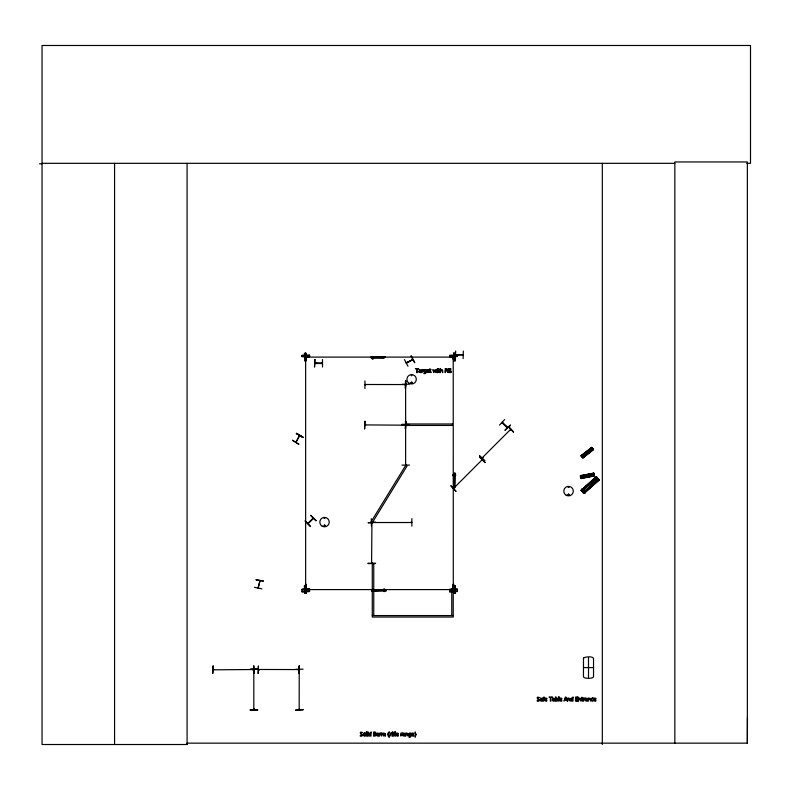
<?xml version="1.0" encoding="UTF-8"?>
<svg xmlns="http://www.w3.org/2000/svg" width="790" height="790" viewBox="0 0 790 790"><rect width="100%" height="100%" fill="white"/><g stroke="black" fill="none" stroke-linecap="round" stroke-linejoin="round"><path stroke-width="1.19" d="M746.807 163.323L750.5 163.323L750.5 45.484L42.048 45.484L42.048 744.516L187.191 744.516L187.092 743.153L747.35 743.153L747.458 717.873M406.356 363.163L413.042 359.559L406.297 362.669M452.868 475.639L452.868 474.869M452.966 475.689L452.976 474.81M453.5 475.669L453.5 474.839M453.855 475.629L453.855 474.889M455 475.57L455 474.741M455.524 475.6L455.524 474.721M455.623 475.541L455.632 474.77M259.94 580.867L258.004 588.007M455.435 358.522L455.672 350.977M455.761 354.917L463.157 354.75L455.761 354.957M463.138 358.66L463.325 351.106M305.602 588.135C306.974 588.688 304.94 577.678 305.641 589.123M305.987 588.125L305.908 589.113M453.292 589.123L453.549 583.869L453.263 588.481M453.638 588.125L453.559 589.113M305.602 584.857L305.947 584.847M453.253 584.857L453.588 584.847M305.562 357.12L305.641 356.626M453.292 356.626L453.302 359.272L453.559 356.616M305.602 357.12L306.619 357.179M305.572 358.779L305.621 358.946M502.815 422.828L502.203 422.295M506.943 427.262L507.654 427.479M506.864 427.133L507.585 427.351M253.797 708.897L254.064 709.736M371.586 562.5L371.962 563.013M405.556 384.977L405.912 384.394M405.961 465.014L405.912 464.352L405.892 465.093M324.127 518.072L324.878 518.388L324.196 517.993M325.036 525.626C323.051 526.654 325.352 524.669 324.641 525.192M325.204 525.626C323.12 527.996 324.502 522.852 325.154 525.992M384.059 357.475L385.066 357.208M411.116 382.696C412.271 384.691 411.916 380.859 411.225 383.051M568.958 487.203L568.148 487.312L568.909 487.104M568.03 494.649C569.551 493.266 568.524 495.992 568.158 494.876M253.807 709.736L253.797 708.976L254.103 709.578M299.509 670.048L299.469 669.387M299.163 709.055L299.213 709.736M371.606 563.132L371.922 522.832L371.586 523.434M405.586 384.454L405.932 384.977M405.586 424.042L405.556 425.356M256.079 579.85L263.544 581.075L256.088 579.801M259.979 580.699L258.271 587.987M261.816 588.856L254.429 587.276M454.833 473.2L454.497 474.02M451.288 371.942C446.083 367.202 454.418 370.095 449.51 368.634A1.274 1.274 0 0 0 448.908 369.058C448.394 371.735 453.618 371.448 448.671 372.376L450.31 372.663L451.288 371.942A1.195 1.195 0 0 0 451.337 371.132M362.669 735.401C357.475 730.671 365.81 733.564 360.892 732.103A1.274 1.274 0 0 0 360.299 732.518C359.776 735.204 365 734.917 360.052 735.846L361.702 736.132L362.669 735.401A1.195 1.195 0 0 0 362.719 734.601M539.58 700.424C534.386 695.684 542.72 698.587 537.802 697.126A1.274 1.274 0 0 0 537.21 697.54C536.687 700.226 541.91 699.93 536.963 700.858L538.612 701.145L539.58 700.424A1.195 1.195 0 0 0 539.629 699.624M299.637 435.803L296.013 442.272M454.378 487.983L453.816 488.556M510.893 429.612L510.478 430.046M307.784 523.484L313.126 518.151M305.908 359.016L305.908 356.863M451.307 356.803L453.638 357.159L453.223 356.803L453.292 588.629L453.292 584.373M569.175 495.014C568.287 492.239 567.595 496.288 568.889 495.241M299.509 709.716L299.509 708.916L299.173 709.578M405.398 384.809L404.717 384.473M252.899 669.91L253.58 669.564L252.741 669.564M314.934 363.173L315.773 363.173M302.827 437.403L296.447 433.345L302.856 437.364M482.818 457.637L482.186 457.854L510.577 429.404M481.574 460.294L482.354 459.958M313.255 518.428L307.952 523.691L313.383 518.378M365.731 384.809L364.97 384.809L365.651 384.849M365.128 425.218L365.651 425.218M253.472 669.535L213.152 669.821L213.991 669.555M371.488 522.259L372.1 522.555M372.149 522.545L371.498 522.526L411.837 522.526L411.156 522.23M258.715 669.486L298.985 669.564M298.887 669.851L298.225 669.831M322.438 363.489L315.091 363.133M321.797 363.133L322.478 363.173M502.568 423.006L502.015 422.482L507.328 427.627M504.652 419.589L499.497 425.109M510.449 425.158L504.938 430.343L510.468 425.178M450.991 485.791L456.067 491.4L450.922 485.87M482.848 457.588L482.315 458.091M454.171 487.756L453.638 488.299L482.078 459.82M481.584 460.363L482.117 459.829M484.912 460.649L479.461 455.425M305.207 520.906L310.282 526.515M316.188 520.61L310.825 515.297M596.332 476.686L581.055 490.284L583.978 493.533L599.235 479.915L596.332 476.686L581.124 490.353M581.252 490.511L596.519 476.903M582.289 489.859L596.657 477.061L581.46 490.718M582.457 490.047L595.976 478.108M596.983 477.427L581.717 491.025L597.013 477.456M582.783 490.412L596.302 478.464L582.842 490.481M582.141 491.479L582.911 492.338M584.008 491.755L597.526 479.807M583.267 492.733L598.534 479.135L583.316 492.792M583.474 492.97L597.793 480.113M597.951 480.29L583.583 493.098L598.909 479.56M583.751 493.286L599.047 479.708M583.909 493.464L599.185 479.866M371.922 563.092L371.962 562.49M254.064 709.657L254.143 709.055M299.469 709.657L299.509 709.055M581.134 455.879L591.868 447.466M581.163 455.919L591.987 447.614M581.272 456.057L592.056 447.703M581.45 456.284L592.154 447.831M581.539 456.393L592.283 447.999L581.578 456.442M581.697 456.581L582.171 457.183M582.408 457.479L593.112 449.026M582.497 457.588L593.25 449.204M593.349 449.332L582.694 457.854L593.448 449.451M404.45 359.578L407.996 366.244M411.086 355.984L414.681 362.62M406.277 363.025L413.002 359.48M305.987 357.11L306.609 356.764M306.036 589.32L309.107 589.577L306.046 589.587M308.742 357.129L306.332 357.1M451.317 589.626L450.735 589.33L453.806 589.587M507.427 427.726L501.907 422.531L507.358 427.706M592.253 698.064L591.256 698.923L591.374 700.562A1.155 1.155 0 0 0 591.987 701.076C595.946 701.51 588.214 699.298 593.428 698.271L592.253 698.064A1.639 1.639 0 0 1 593.023 698.103M371.804 590.861L372.485 590.683M365.651 424.882L365.128 424.842M298.185 669.515L298.877 669.535M593.774 473.269L580.383 475.886L593.794 473.407M580.423 476.084L593.823 473.566M580.472 476.34L593.863 473.753L580.502 476.498M580.522 476.568L593.902 473.951M580.561 476.745L580.709 477.496M594.169 475.234L580.788 477.901L594.208 475.442M580.848 478.177L594.238 475.61M580.877 478.355L594.287 475.876M295.993 442.143L299.42 435.497M502.252 422.344L507.585 427.469M453.233 589.626L453.796 589.32M301.997 589.37L309.552 589.073M301.997 589.597L309.552 589.291M302.007 589.923L309.552 589.617M302.007 591.67L309.552 591.364M449.648 589.37L457.203 588.965L457.203 591.582L449.648 591.888L449.648 589.261M449.648 589.597L457.203 589.291M449.648 589.923L457.203 589.617M449.648 591.67L457.203 591.364M301.997 355.48L309.552 355.332M301.997 356.359L309.552 356.211M301.997 356.527L309.552 356.379M449.648 355.48L457.193 355.332M449.648 356.359L457.193 356.211M449.648 356.527L457.203 356.379M364.95 380.908L364.891 388.453M365.731 384.542L365.019 384.493L405.398 384.552L404.638 384.819M401.982 384.325L409.536 384.167M409.536 424.546L401.982 424.279L401.982 425.168L405.398 425.178L365.049 424.921M401.982 424.852L405.319 424.921M401.982 425.129L405.221 425.109M401.982 465.122L409.536 465.093M375.566 522.338L368.022 522.773L375.566 522.308M411.077 522.269L411.679 522.18M371.438 526.17L371.28 518.615M411.867 526.17L411.867 518.615M368.022 563.201L375.576 563.26M368.022 563.586L375.576 563.537M213.132 665.921L212.757 673.475L213.112 665.921M253.975 665.911L253.985 673.465M213.231 669.564L213.912 669.555M295.569 669.318L303.113 669.179M258.162 673.475L258.429 665.921L258.202 673.475M257.708 709.716L250.163 709.864M250.163 710.141L257.718 710.101M39.5 163.806L42.048 163.797M453.717 353.199L455.247 353.189L455.425 360.744L453.885 360.744L453.717 353.199L453.954 360.744M306.322 356.843L308.811 356.833M451.021 356.843L453.509 356.843L453.559 359.016M451.021 357.11L453.519 357.1L306.283 357.1M304.594 360.744L306.125 360.744L305.947 353.199L304.417 353.199L304.723 360.744M305.947 585.676L304.417 585.676L304.594 593.231L306.125 593.231L305.888 585.676M306.322 589.32L308.811 589.32M306.332 589.587L308.821 589.577M451.021 589.33L453.509 589.32M451.021 589.587L453.519 589.587L306.283 589.587M453.885 593.231L455.425 593.221L455.247 585.676L453.717 585.676L453.954 593.231M42.048 163.323L674.838 163.323M322.478 359.529L322.537 367.083M315.012 363.173L322.32 363.133M314.904 363.519L322.498 363.519M372.278 615.568L453.233 615.568M583.464 667.58L593.527 667.58M372.149 356.517L373.038 356.517M372.179 357.041L372.999 357.041M372.278 358.541L373.107 358.541M372.248 359.065L373.127 359.065M383.743 588.994L384.631 589.004M383.772 589.518L384.592 589.528M383.871 591.019L384.7 591.029M383.841 591.542L384.72 591.552M451.317 357.189L450.735 356.843L453.796 356.843M364.684 733.031L364.111 733.031A1.195 1.195 0 0 0 363.43 733.416L363.262 735.51L364.684 736.132A1.185 1.185 0 0 0 365.365 735.747L365.365 733.416M411.797 382.123C408.953 383.328 414.059 383.901 411.61 382.153M454.546 486.778L453.835 486.689L453.924 474.138L454.586 474.138L454.833 487.628M370.638 357.208L371.458 357.534M386.241 590.861L385.411 590.525M411.402 375.744L411.817 375.023L411.343 375.645M296.428 433.374L303.014 437.068M296.299 433.621L302.876 437.314M582.566 491.548L582.902 491.933L583.198 491.044M299.183 709.637L299.213 669.387M508.158 426.719L513.569 431.992M479.649 457.134L485.021 462.436M310.628 515.495L315.96 520.837M305.137 520.985L310.51 526.288M594.969 478.286L597.487 481.1M593.942 479.204L596.45 482.028M592.391 480.587L594.9 483.401M591.009 481.811L593.517 484.625M589.458 483.194L591.967 486.008M582.813 489.119L585.331 491.933M581.954 489.04L585.301 492.802M581.835 489.148L585.183 492.911M590.782 448.325L592.332 450.3M590.051 448.888L591.611 450.873M588.965 449.747L590.525 451.722M587.997 450.507L589.557 452.482M586.911 451.367L588.471 453.341M582.25 455.04L583.8 457.015M583.751 457.588L581.677 454.951L583.672 457.647M411.185 355.935L414.691 362.62M592.411 473.536L592.895 476.005M591.503 473.714L591.987 476.182M590.15 473.98L590.634 476.449M588.945 474.217L589.419 476.686M587.582 474.474L588.066 476.953M581.756 475.62L582.24 478.088M581.292 475.284L581.934 478.572M455.119 353.189L455.297 360.744M454.092 353.189L454.27 360.744M453.904 353.199L454.082 360.744M455.119 585.676L455.297 593.221M454.092 585.676L454.27 593.231M453.904 585.676L454.082 593.231M305.76 353.199L306.066 360.744M305.572 353.199L305.74 360.744M305.76 585.676L305.937 593.231M305.572 585.676L305.74 593.231M304.545 585.676L304.723 593.231M405.477 380.908L405.477 388.453M405.477 421.277L405.527 428.822M405.625 465.014L405.625 384.375M371.665 522.832L371.665 523.513M299.064 665.921L299.114 673.465M253.659 665.921L253.709 673.465M453.292 356.873L453.292 359.025M305.651 359.025L305.641 356.873L305.641 588.629L305.641 584.373M453.549 584.353L453.559 588.619M305.908 584.353L305.908 588.619M747.35 743.153L747.35 161.96L674.838 161.96L674.838 743.153M602.316 163.323L602.316 744.516M588.501 657.517L588.501 677.652M451.762 615.568L451.762 590.407L453.233 590.407L453.233 617.039L372.278 617.039L372.278 590.407L373.749 590.407L373.749 615.568M253.807 669.387L253.807 709.657M187.082 163.323L187.082 744.516M114.57 163.323L114.57 744.516M364.536 733.031A1.195 1.195 0 0 1 365.227 733.426M371.577 357.455L371.567 358.117L384.118 358.206L384.128 357.544L371.577 357.455M372.752 589.863L372.692 590.683L385.303 590.614L385.303 589.952L372.752 589.863M387.86 734.147L388.423 736.616L389.46 737.179L388.532 735.757A3.357 3.357 0 0 1 388.315 734.552L388.532 733.327A3.555 3.555 0 0 1 389.045 732.389L389.46 731.915L388.423 732.488L387.86 734.147M416.132 734.552L415.135 737.179C415.441 736.991 415.422 732.093 415.135 731.915L416.132 734.552M557.483 699.594C556.101 703.288 555.943 695.96 557.483 699.594M426.067 372.278L425.553 373.551L423.845 373.621C428.694 372.268 420.586 372.841 424.576 369.562A1.343 1.343 0 0 1 425.563 369.75L426.067 369.621L426.067 372.278M411.067 735.737L410.553 737.011L408.845 737.08C413.693 735.737 405.586 736.3 409.576 733.031A1.343 1.343 0 0 1 410.563 733.219L411.067 733.09L411.067 735.737M393.321 732.735L393.301 736.082L393.805 736.082L393.805 733.505L394.625 733.09C393.331 733.14 395.543 730.711 393.321 732.735M543.125 697.758L543.115 701.095L543.619 701.095L543.619 698.528L544.438 698.103C543.145 698.163 545.357 695.733 543.125 697.758M557.997 699.555L557.246 701.076L555.489 701.095L555.489 696.928L555.992 696.928C554.856 699.318 558.412 696.987 557.997 699.555M368.575 734.236L369.019 735.934L371.063 736.082L371.063 731.915L370.559 733.209A1.363 1.363 0 0 0 369.562 733.031A1.175 1.175 0 0 0 368.93 733.426L368.575 734.236M376.553 734.256C375.526 737.277 381.126 735.312 378.025 735.707C375.043 734.838 381.728 733.861 377.62 733.031A1.234 1.234 0 0 0 376.909 733.436L376.553 734.256M396.067 734.256C395.04 737.277 400.639 735.312 397.548 735.707C394.556 734.838 401.241 733.861 397.133 733.031A1.234 1.234 0 0 0 396.432 733.436L396.067 734.256M426.61 370.787C425.583 373.818 431.192 371.843 428.091 372.248C425.109 371.369 431.794 370.392 427.676 369.562A1.234 1.234 0 0 0 426.975 369.977L426.61 370.787M411.62 734.256C410.583 737.277 416.192 735.312 413.091 735.707C410.109 734.838 416.794 733.861 412.686 733.031A1.234 1.234 0 0 0 411.975 733.436L411.62 734.256M544.626 699.278C543.589 702.3 549.198 700.335 546.097 700.73C543.115 699.861 549.801 698.883 545.692 698.054A1.234 1.234 0 0 0 544.981 698.459L544.626 699.278M559.596 699.278C558.57 702.3 564.159 700.335 561.068 700.73C558.086 699.861 564.771 698.883 560.663 698.054A1.234 1.234 0 0 0 559.952 698.459L559.596 699.278M570.548 699.259L570.992 700.957L573.027 701.095L573.027 696.928L572.523 698.232A1.363 1.363 0 0 0 571.535 698.054A1.175 1.175 0 0 0 570.903 698.439L570.548 699.259M593.705 699.278C592.678 702.3 598.277 700.335 595.186 700.73C592.204 699.861 598.889 698.883 594.771 698.054A1.234 1.234 0 0 0 594.07 698.459L593.705 699.278M375.694 734.878L374.075 735.628L374.075 734.157L375.694 734.878M376.247 734.858L375.596 735.905L373.542 736.082L373.542 732.093C376.87 731.293 375.24 733.673 376.247 734.858M363.627 734.078C364.002 738.709 366.481 731.678 363.627 734.078M369.128 734.107C369.483 738.561 371.646 731.629 369.128 734.107M571.091 699.13C571.456 703.584 573.619 696.652 571.091 699.13M418.73 371.458L418.7 371.744A1.027 1.027 0 0 0 418.858 372.297L421.08 372.613L420.902 369.918L418.947 369.69L420.576 370.648L418.73 371.458M402.653 734.927L402.624 735.214A1.027 1.027 0 0 0 402.772 735.757L405.003 736.082L404.816 733.377L402.861 733.15L404.5 734.107L402.653 734.927M540.005 699.94L539.975 700.236A1.027 1.027 0 0 0 540.133 700.779L542.355 701.095L542.167 698.399L540.212 698.172L541.851 699.13L540.005 699.94M552.437 699.94L552.408 700.236A1.027 1.027 0 0 0 552.556 700.779L554.787 701.095L554.6 698.399L552.644 698.172L554.284 699.13L552.437 699.94M585.242 699.94L585.212 700.236A1.027 1.027 0 0 0 585.37 700.779L587.592 701.095L587.414 698.399L585.459 698.172L587.088 699.13L585.242 699.94M424.131 370.619C424.526 374.845 426.62 368.229 424.131 370.619M409.131 734.078C409.536 738.314 411.63 731.698 409.131 734.078M583.494 658.06L583.464 676.912C584.077 678.827 592.915 678.827 593.527 676.912L593.527 658.248C592.47 656.056 584.995 656.707 583.494 658.06M419.253 371.507L420.013 372.209L420.576 371.043L419.253 371.507M403.176 734.976L403.937 735.678L404.5 734.512L403.176 734.976M540.528 699.999L541.288 700.69L541.851 699.535L540.528 699.999M552.951 699.999L553.721 700.69L554.284 699.535L552.951 699.999M585.765 699.999L586.526 700.69L587.088 699.535L585.765 699.999M375.507 733.071L374.075 733.712L374.075 732.547L375.507 733.071M590.693 483.648C591.532 486.907 593.31 481.535 590.693 483.648M587.977 475.402C588.511 477.575 589.735 474.01 587.977 475.402M436.357 369.621L435.853 371.942L435.132 369.621L434.006 371.942L432.95 369.621L433.72 372.613L434.905 370.312L436.1 372.613L436.86 369.621L436.357 369.621M427.173 370.451C429.079 372.288 428.733 368.733 427.173 370.451M377.116 733.92C379.012 735.747 378.667 732.202 377.116 733.92M396.629 733.92C398.525 735.747 398.18 732.202 396.629 733.92M412.183 733.92C414.079 735.747 413.733 732.202 412.183 733.92M545.189 698.933C547.085 700.769 546.739 697.224 545.189 698.933M560.159 698.933C562.055 700.769 561.71 697.224 560.159 698.933M594.268 698.933C596.164 700.769 595.818 697.224 594.268 698.933M587.711 451.712C588.135 453.914 589.538 450.419 587.711 451.712M564.88 699.989L563.991 701.095L565.334 697.116L565.986 697.116L567.329 701.095L566.41 699.989L564.88 699.989M565.65 697.649L565.028 699.535L566.262 699.535L565.65 697.649M259.397 669.821L258.557 669.821L259.318 669.821M292.547 440.297L298.926 444.355L292.537 440.307M405.724 465.359L370.717 522.427L371.972 523.197L406.978 466.13L405.724 465.359M508.414 426.462L513.49 432.061L508.414 426.462M479.866 456.906L484.951 462.515L479.866 456.906M383.93 733.298L381.6 733.09L381.6 736.082L382.795 733.485L383.802 736.082C382.429 732.903 386.438 732.755 384.997 736.082L385.5 736.082L385.431 733.604L383.93 733.298M422.472 370.342L421.791 372.613L421.791 369.621L423.371 369.641L422.472 370.342M380.306 733.801L379.625 736.082L379.625 733.09L381.205 733.1L380.306 733.801M390.704 733.801L390.023 736.082L390.023 733.09L391.603 733.1L390.704 733.801M401.537 733.801L400.856 736.082L400.856 733.09L402.436 733.1L401.537 733.801M584.136 698.824L583.445 701.095L583.445 698.103L585.025 698.123L584.136 698.824M441.116 369.779L440.395 368.446L440.395 372.613L440.899 370.382L441.669 370.016L442.746 372.613L442.607 369.997L441.116 369.779M406.435 733.239L405.704 733.09L405.704 736.082L406.208 733.841L406.988 733.485L408.065 736.082L407.916 733.456L406.435 733.239M568.395 698.261L567.664 698.103L567.664 701.095L568.168 698.864L568.948 698.508L570.015 701.095L569.876 698.479L568.395 698.261M579.277 698.261L578.547 698.103L578.547 701.095L579.05 698.864L579.83 698.508L580.907 701.095L580.759 698.479L579.277 698.261M589.024 698.261L588.303 698.103L588.303 701.095L588.807 698.864L589.577 698.508L590.653 701.095L590.515 698.479L589.024 698.261M591.75 447.318L581.025 455.741L582.832 458.022L593.557 449.589L591.75 447.308M593.004 448.898L582.289 457.331L593.043 448.947M431.113 372.139L430.293 372.041L430.224 370.036L431.143 369.621L429.721 368.762C429.138 369.493 429.513 373.956 431.143 372.139M439.99 372.139L439.161 372.041L439.092 370.036L440.02 369.621L438.588 368.762C437.976 369.503 438.47 373.966 439.99 372.139M583.04 700.621L582.21 700.533L582.141 698.528L583.069 698.103L581.638 697.244C581.025 697.995 581.519 702.458 583.04 700.621M593.734 473.091L580.344 475.699L580.917 478.552L594.307 475.935L593.734 473.082M594.129 475.067L580.749 477.683L594.149 475.126M309.552 588.965L301.997 589.261L302.007 591.888L309.552 591.582L309.552 588.965M309.552 355.224L301.997 355.372L301.997 356.695L309.552 356.488L309.552 355.224M457.193 355.224L449.648 355.372L449.648 356.695L457.203 356.488L457.193 355.224M405.793 380.899L405.418 388.453L405.793 380.899M364.95 421.277L364.615 428.832L364.95 421.277M405.793 421.277L405.418 428.822L405.793 421.277M299.38 665.911L299.005 673.465L299.341 665.921M257.708 668.863L250.163 669.337L257.708 668.863M303.113 709.716L295.569 710.18L303.113 709.716M385.234 357.208L370.471 357.534L385.234 357.208M314.934 359.529L314.509 367.083L314.874 359.529M418.552 368.624L415.343 368.624L416.676 369.098L416.676 372.613L417.209 372.613L417.209 369.098L418.552 368.624M437.858 368.604L437.285 369.118L437.858 368.604M445.955 368.624L445.204 368.624L445.204 372.613L445.698 369.177L448.058 372.613L448.058 368.624L447.565 371.784L445.955 368.624M437.818 369.621L437.314 369.621L437.314 372.613L437.818 372.613L437.818 369.621M452.384 423.983L406.07 423.983L406.07 425.445L452.384 425.445L452.384 423.983M454.833 473.032L454.497 487.795L454.833 473.032M373.749 563.556L372.278 563.556L372.278 588.728L373.749 588.728L373.749 563.556M386.409 590.525L371.646 590.861L386.409 590.525M559.034 696.928L558.53 696.928L558.53 701.095L559.034 701.095L559.034 696.928M552.25 697.116L549.04 697.116L550.383 697.58L550.383 701.095L550.907 701.095L550.907 697.58L552.25 697.116M578.004 697.116L575.515 697.116L575.515 701.095L578.004 701.095L576.038 700.631L576.038 699.15L577.875 699.15L576.038 698.676L576.038 697.58L578.004 697.116M366.767 731.915L366.264 731.915L366.264 736.082L366.767 736.082L366.767 731.915M395.514 731.915L395.01 731.915L395.01 736.082L395.514 736.082L395.514 731.915M368.051 732.063L367.478 732.587L368.051 732.063M392.541 732.063L391.968 732.587L392.541 732.063M368.012 733.09L367.508 733.09L367.508 736.082L368.012 736.082L368.012 733.09M392.512 733.09L392.008 733.09L392.008 736.082L392.512 736.082L392.512 733.09M409.26 383.377A4.71 4.71 0 0 0 416.32 379.299A4.71 4.71 0 0 0 409.26 375.22A4.71 4.71 0 0 0 409.26 383.377M566.154 495.251A4.779 4.779 0 0 0 573.323 491.123A4.779 4.779 0 0 0 566.154 486.986A4.779 4.779 0 0 0 566.154 495.251M322.162 526.18A4.72 4.72 0 0 0 329.242 522.101A4.72 4.72 0 0 0 322.162 518.013A4.72 4.72 0 0 0 322.162 526.18"/></g></svg>
